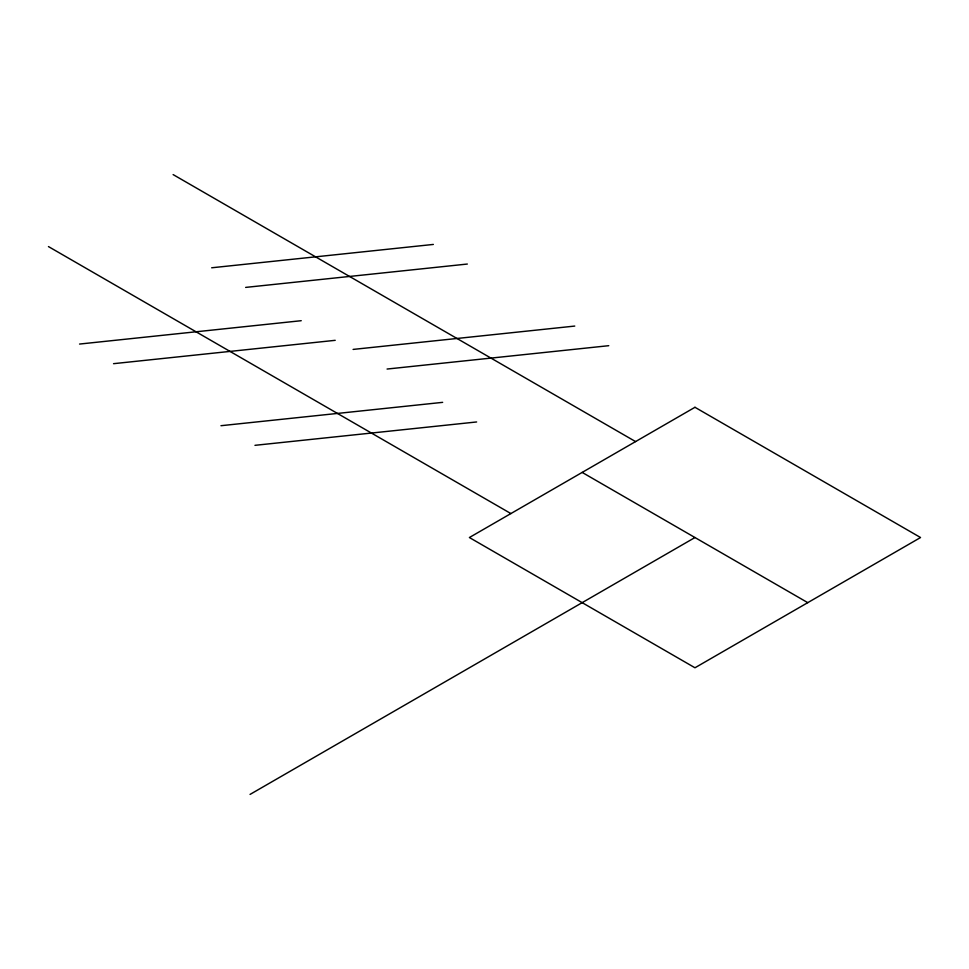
<?xml version="1.0" encoding="UTF-8"?>
<svg xmlns="http://www.w3.org/2000/svg" width="969" height="969" viewBox="0 0 969 969"><rect width="100%" height="100%" fill="white"/><g stroke="black" fill="none" stroke-linecap="round" stroke-linejoin="round"><path stroke-width="1.45" d="M250.05 794.41L694.967 537.529M211.678 267.783L433.349 244.43M245.654 287.405L467.337 264.04M79.555 344.056L301.238 320.703M113.543 363.678L335.213 340.325M353.091 349.421L574.762 326.068M387.067 369.044L608.75 345.691M220.968 425.706L442.651 402.353M254.956 445.328L476.627 421.963M173.124 174.59L635.567 441.585M582.175 472.412L807.758 602.657M48.45 246.574L510.893 513.57M694.967 407.295L469.384 537.529L694.967 667.774L920.55 537.529L694.967 407.295"/></g></svg>
